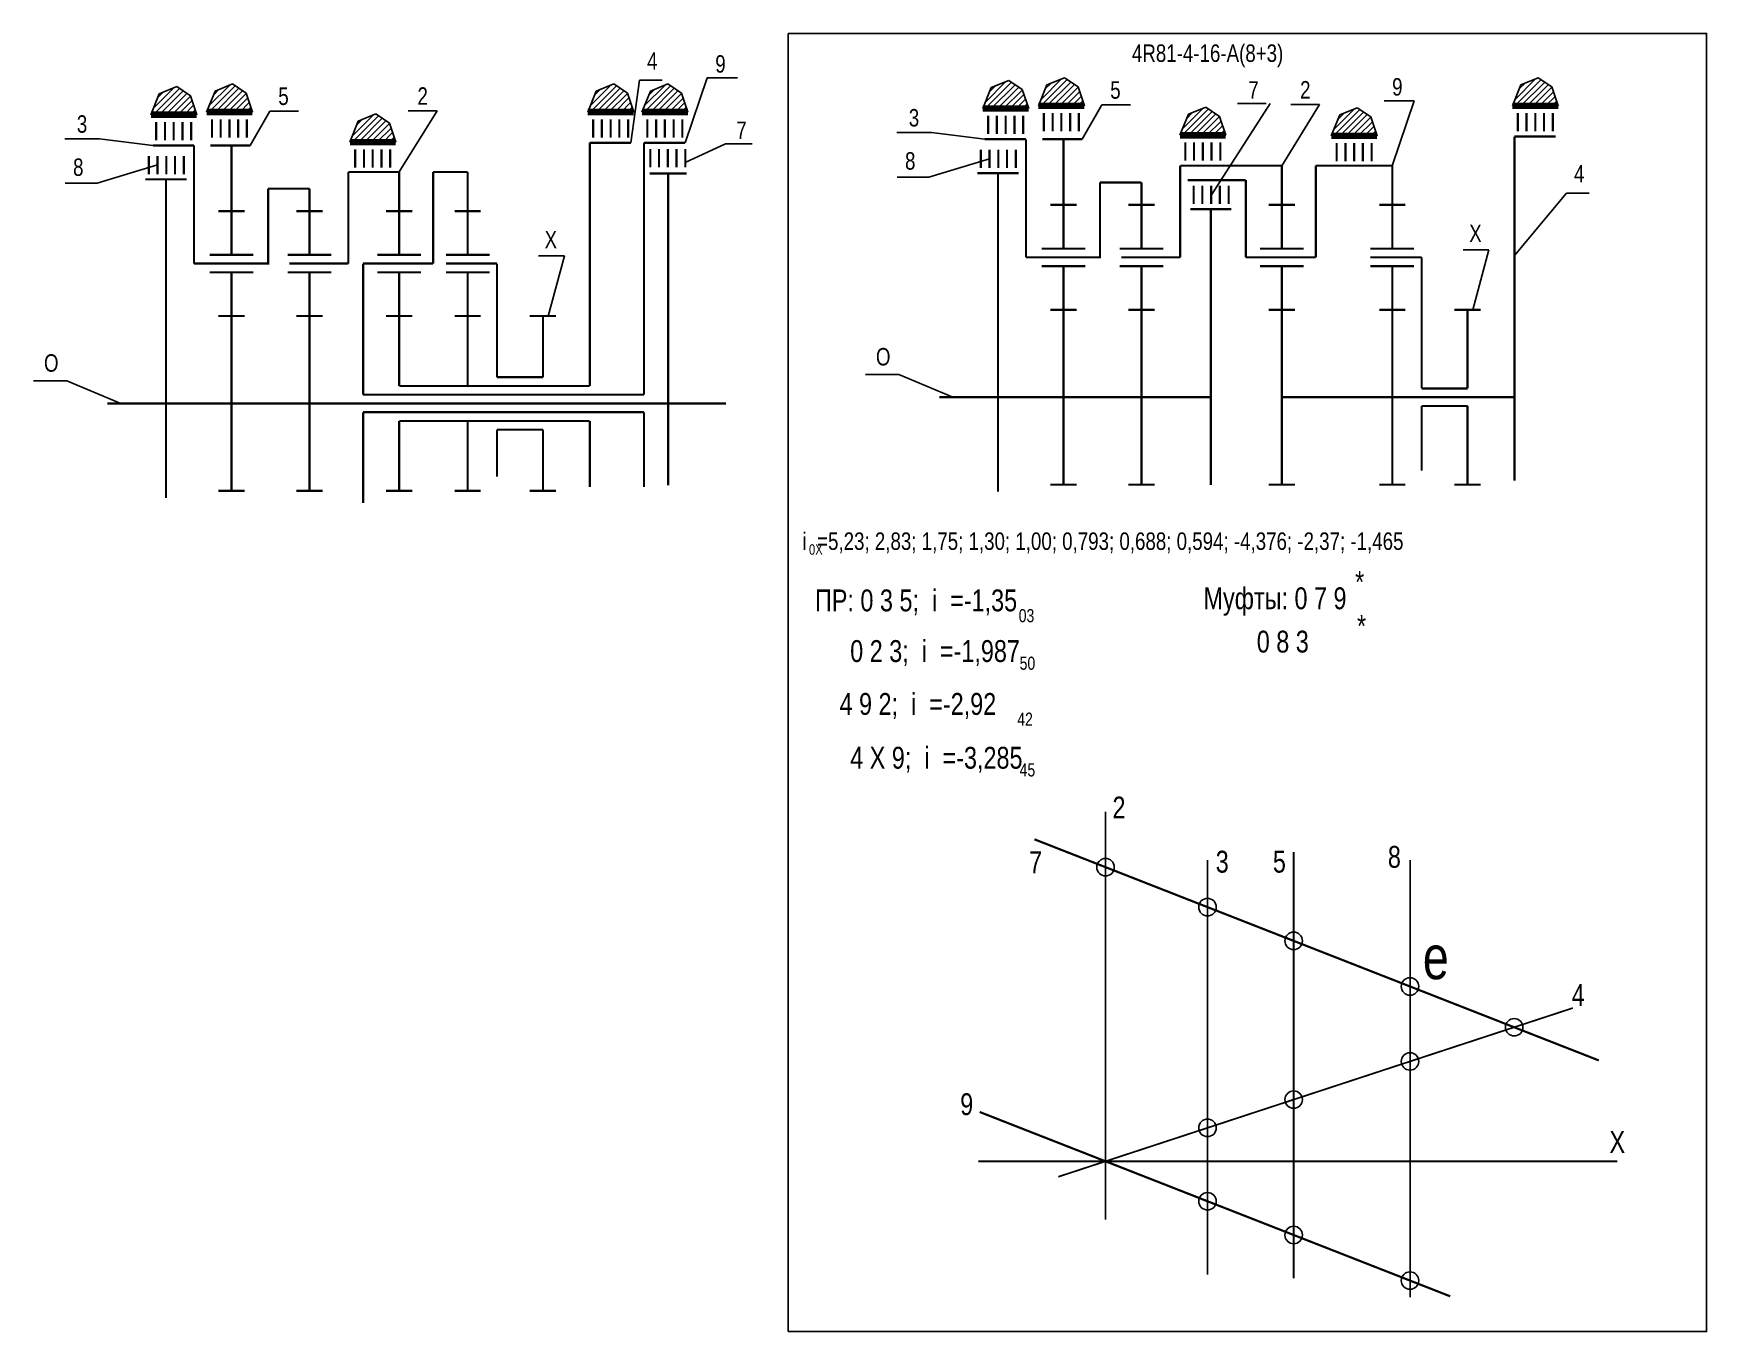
# Model space of a CAD drawing. Extents: x -525 to -142, y 153 to 450.
import ezdxf

# ---------------------------------------------------------------- set-up
doc = ezdxf.new("R2010")
doc.units = 0
doc.header["$LTSCALE"] = 15
doc.layers.get('0').update_dxf_attribs({"linetype": 'CONTINUOUS'})
doc.layers.add('DIM', color=92, linetype='CONTINUOUS')
doc.layers.add('MAIN', color=5, linetype='CONTINUOUS')
doc.styles.add('AMK', font='amk.shx', dxfattribs={"width": 0.8})

msp = doc.modelspace()

# ---------------------------------------------------------------- hatches: boundary and pattern name
at = {"layer": 'DIM'}
h = msp.add_hatch(dxfattribs=at)
h.set_pattern_fill('_USER', color=0, angle=45, style=0, pattern_type=0)
h.set_pattern_definition([(45, (-245.8944, 5.5599), (-0.7071068, 0.7071068), [])])
h.paths.add_polyline_path([(-496.19, 436.08), (-498.13, 431.26), (-487.64, 431.26), (-489.09, 435.58), (-492.2, 437.7)])
h = msp.add_hatch(dxfattribs=at)
h.set_pattern_fill('_USER', color=0, angle=45, style=0, pattern_type=0)
h.set_pattern_definition([(45, (-233.157, 6.1729), (-0.7071068, 0.7071068), [])])
h.paths.add_polyline_path([(-483.45, 436.69), (-485.4, 431.87), (-474.9, 431.87), (-476.35, 436.19), (-479.46, 438.31)])
h = msp.add_hatch(dxfattribs=at)
h.set_pattern_fill('_USER', color=0, angle=45, style=0, pattern_type=0)
h.set_pattern_definition([(45, (-145.9881, 6.1729), (-0.7071068, 0.7071068), [])])
h.paths.add_polyline_path([(-396.28, 436.69), (-398.23, 431.87), (-387.73, 431.87), (-389.18, 436.19), (-392.3, 438.31)])
h = msp.add_hatch(dxfattribs=at)
h.set_pattern_fill('_USER', color=0, angle=45, style=0, pattern_type=0)
h.set_pattern_definition([(45, (-133.5933, 6.1729), (-0.7071068, 0.7071068), [])])
h.paths.add_polyline_path([(-383.89, 436.69), (-385.83, 431.87), (-375.34, 431.87), (-376.79, 436.19), (-379.9, 438.31)])
h = msp.add_hatch(dxfattribs=at)
h.set_pattern_fill('_USER', color=0, angle=45, style=0, pattern_type=0)
h.set_pattern_definition([(45, (-55.6756, 6.989), (-0.7071068, 0.7071068), [])])
h.paths.add_polyline_path([(-305.97, 437.51), (-307.92, 432.69), (-297.42, 432.69), (-298.87, 437.01), (-301.98, 439.13)])
h = msp.add_hatch(dxfattribs=at)
h.set_pattern_fill('_USER', color=0, angle=45, style=0, pattern_type=0)
h.set_pattern_definition([(45, (-42.9382, 7.6021), (-0.7071068, 0.7071068), [])])
h.paths.add_polyline_path([(-293.23, 438.12), (-295.18, 433.3), (-284.68, 433.3), (-286.13, 437.62), (-289.25, 439.74)])
h = msp.add_hatch(dxfattribs=at)
h.set_pattern_fill('_USER', color=0, angle=45, style=0, pattern_type=0)
h.set_pattern_definition([(45, (65.4151, 7.6021), (-0.7071068, 0.7071068), [])])
h.paths.add_polyline_path([(-184.88, 438.12), (-186.82, 433.3), (-176.33, 433.3), (-177.78, 437.62), (-180.89, 439.74)])
h = msp.add_hatch(dxfattribs=at)
h.set_pattern_fill('_USER', color=0, angle=45, style=0, pattern_type=0)
h.set_pattern_definition([(45, (-10.6031, 0.8762), (-0.7071068, 0.7071068), [])])
h.paths.add_polyline_path([(-260.9, 431.39), (-262.84, 426.57), (-252.35, 426.57), (-253.8, 430.9), (-256.91, 433.01)])
h = msp.add_hatch(dxfattribs=at)
h.set_pattern_fill('_USER', color=0, angle=45, style=0, pattern_type=0)
h.set_pattern_definition([(45, (24.0028, 0.728), (-0.7071068, 0.7071068), [])])
h.paths.add_polyline_path([(-226.29, 431.25), (-228.24, 426.43), (-217.74, 426.43), (-219.19, 430.75), (-222.31, 432.86)])
h = msp.add_hatch(dxfattribs=at)
h.set_pattern_fill('_USER', color=0, angle=45, style=0, pattern_type=0)
h.set_pattern_definition([(45, (-200.391, -0.7012), (-0.7071068, 0.7071068), [])])
h.paths.add_polyline_path([(-450.69, 429.82), (-452.63, 425), (-442.13, 425), (-443.58, 429.32), (-446.7, 431.44)])

# ---------------------------------------------------------------- linework, layer by layer
at = {"const_width": 0.4}
for points in [[(-279.84, 271.84), (-279.84, 178.43)], [(-256.53, 260.74), (-256.53, 165.87)], [(-210.22, 260.74), (-210.22, 160.71)], [(-290.64, 188.28), (-172.97, 226.9)]]:
    msp.add_lwpolyline(points, dxfattribs=at)
at = {"layer": 'DIM', "color": 0}
for p, q in [((-496.19, 436.08), (-492.2, 437.7)), ((-492.2, 437.7), (-489.09, 435.58)), ((-485.4, 431.87), (-483.45, 436.69)), ((-483.45, 436.69), (-479.46, 438.31)), ((-479.46, 438.31), (-476.35, 436.19)), ((-476.35, 436.19), (-474.9, 431.87)), ((-398.23, 431.87), (-396.28, 436.69)), ((-396.28, 436.69), (-392.3, 438.31)), ((-392.3, 438.31), (-389.18, 436.19)), ((-389.18, 436.19), (-387.73, 431.87)), ((-386.41, 439.15), (-388.35, 424.85)), ((-386.41, 439.15), (-381.22, 439.15)), ((-385.83, 431.87), (-383.89, 436.69)), ((-383.89, 436.69), (-379.9, 438.31)), ((-379.9, 438.31), (-376.79, 436.19)), ((-376.79, 436.19), (-375.34, 431.87)), ((-370.92, 439.68), (-375.96, 424.85)), ((-370.92, 439.68), (-364.01, 439.68)), ((-307.92, 432.69), (-305.97, 437.51)), ((-305.97, 437.51), (-301.98, 439.13)), ((-301.98, 439.13), (-298.87, 437.01)), ((-298.87, 437.01), (-297.42, 432.69)), ((-295.18, 433.3), (-293.23, 438.12)), ((-293.23, 438.12), (-289.25, 439.74)), ((-289.25, 439.74), (-286.13, 437.62)), ((-286.13, 437.62), (-284.68, 433.3)), ((-186.82, 433.3), (-184.88, 438.12)), ((-184.88, 438.12), (-180.89, 439.74)), ((-180.89, 439.74), (-177.78, 437.62)), ((-177.78, 437.62), (-176.33, 433.3)), ((-498.13, 431.26), (-496.19, 436.08)), ((-489.09, 435.58), (-487.64, 431.26)), ((-280.72, 433.51), (-285.17, 425.67)), ((-280.72, 433.51), (-274.15, 433.51)), ((-260.9, 431.39), (-256.91, 433.01)), ((-256.91, 433.01), (-253.8, 430.9)), ((-242.17, 433.8), (-255.6, 412.94)), ((-249.7, 433.8), (-243.13, 433.8)), ((-230.89, 433.59), (-239.53, 419.6)), ((-237.46, 433.59), (-230.89, 433.59)), ((-226.29, 431.25), (-222.31, 432.86)), ((-222.31, 432.86), (-219.19, 430.75)), ((-216.16, 434.43), (-209.25, 434.43)), ((-209.25, 434.43), (-214.28, 419.6)), ((-185.57, 433.11), (-178.66, 433.11)), ((-470.94, 432.08), (-475.39, 424.24)), ((-470.94, 432.08), (-464.37, 432.08)), ((-452.63, 425), (-450.69, 429.82)), ((-450.69, 429.82), (-446.7, 431.44)), ((-446.7, 431.44), (-443.58, 429.32)), ((-443.58, 429.32), (-442.13, 425)), ((-432.7, 432.16), (-441.34, 418.17)), ((-439.27, 432.16), (-432.7, 432.16)), ((-396.98, 431.68), (-390.06, 431.68)), ((-384.58, 431.68), (-377.67, 431.68)), ((-262.84, 426.57), (-260.9, 431.39)), ((-253.8, 430.9), (-252.35, 426.57)), ((-228.24, 426.43), (-226.29, 431.25)), ((-219.19, 430.75), (-217.74, 426.43)), ((-517.8, 425.79), (-509.85, 425.79)), ((-509.85, 425.79), (-497.67, 424.24)), ((-451.38, 424.81), (-444.47, 424.81)), ((-327.58, 427.21), (-319.63, 427.21)), ((-319.63, 427.21), (-307.45, 425.67)), ((-261.59, 426.39), (-254.68, 426.39)), ((-226.98, 426.24), (-220.07, 426.24)), ((-366.77, 424.58), (-375.93, 420.33)), ((-366.77, 424.58), (-360.62, 424.58)), ((-320.21, 417.01), (-306.37, 421.19)), ((-510.43, 415.58), (-496.59, 419.77)), ((-320.21, 417.01), (-327.47, 417.01)), ((-510.43, 415.58), (-517.69, 415.58)), ((-174.47, 413.36), (-186.36, 399.07)), ((-174.47, 413.36), (-169.28, 413.36)), ((-409.49, 398.96), (-403.58, 398.96)), ((-403.58, 398.96), (-407.29, 385.21)), ((-198.08, 400.39), (-192.17, 400.39)), ((-192.17, 400.39), (-195.89, 386.64)), ((-327.14, 371.82), (-334.75, 371.82)), ((-314.74, 366.64), (-327.14, 371.82)), ((-517.36, 370.4), (-524.97, 370.4)), ((-504.96, 365.21), (-517.36, 370.4))]:
    msp.add_line(p, q, dxfattribs=at)
for points, const_width in [([(-397.76, 374.15), (-397.76, 424.85)], 0.5), ([(-385.37, 374.15), (-385.37, 424.85)], 0.5), ([(-298.04, 425.67), (-298.04, 398.64)], 0.5), ([(-285.17, 425.67), (-294.27, 425.67)], 0.5), ([(-289.46, 417.34), (-289.46, 425.67)], 0.5), ([(-186.36, 375.58), (-186.36, 426.28)], 0.5), ([(-488.26, 424.24), (-488.26, 397.21)], 0.5), ([(-475.39, 424.24), (-484.49, 424.24)], 0.5), ([(-479.68, 415.91), (-479.68, 424.24)], 0.5), ([(-452.98, 418.17), (-452.98, 397.21)], 0.5), ([(-452.98, 418.17), (-441.34, 418.17)], 0.5), ([(-433.59, 397.21), (-433.59, 418.17)], 0.5), ([(-433.59, 418.17), (-425.68, 418.17)], 0.5), ([(-384.04, 417.81), (-375.62, 417.81)], 0.5), ([(-379.83, 417.81), (-379.83, 346.46)], 0.5), ([(-304.43, 345.03), (-304.43, 417.91)], 0.5), ([(-262.77, 419.6), (-262.77, 398.64)], 0.5), ([(-262.77, 419.6), (-257.77, 419.6)], 0.5), ([(-257.77, 419.6), (-239.53, 419.6)], 0.5), ([(-231.78, 398.64), (-231.78, 419.6)], 0.5), ([(-231.78, 419.6), (-214.28, 419.6)], 0.5), ([(-494.65, 343.6), (-494.65, 416.48)], 0.5), ([(-474.68, 397.21), (-471.32, 397.21), (-471.32, 414.34)], 0.5), ([(-461.85, 414.34), (-471.32, 414.34)], 0.5), ([(-284.46, 398.64), (-281.1, 398.64), (-281.1, 415.77)], 0.5), ([(-271.63, 415.77), (-281.1, 415.77)], 0.5), ([(-247.78, 416.3), (-261.07, 416.3)], 0.5), ([(-247.78, 398.64), (-247.78, 416.3)], 0.5), ([(-255.76, 409.66), (-255.76, 346.52)], 0.5), ([(-234.53, 398.64), (-234.28, 398.64)], 0.5), ([(-207.58, 368.64), (-207.58, 398.64)], 0.5), ([(-449.59, 397.21), (-449.59, 367.21)], 0.5), ([(-436.34, 397.21), (-436.09, 397.21)], 0.5), ([(-418.98, 371.21), (-418.98, 397.21)], 0.5), ([(-186.36, 366.64), (-186.36, 375.58)], 0.5), ([(-418.98, 371.21), (-408.48, 371.21)], 0.5), ([(-397.76, 369.21), (-397.76, 374.15)], 0.5), ([(-385.37, 367.21), (-385.37, 374.15)], 0.5), ([(-449.59, 367.21), (-385.37, 367.21)], 0.5), ([(-441.34, 369.21), (-397.76, 369.21)], 0.5), ([(-207.58, 368.64), (-197.07, 368.64)], 0.5), ([(-508.07, 365.21), (-461.85, 365.21)], 0.5), ([(-473.44, 365.21), (-449.59, 365.21)], 0.5), ([(-459.18, 365.21), (-366.61, 365.21)], 0.5), ([(-450.93, 365.21), (-408.48, 365.21)], 0.5), ([(-449.59, 363.21), (-385.37, 363.21)], 0.5), ([(-449.59, 363.21), (-449.59, 342.45)], 0.5), ([(-385.37, 346.08), (-385.37, 363.21)], 0.5), ([(-317.85, 366.64), (-271.63, 366.64)], 0.5), ([(-271.63, 366.64), (-255.76, 366.64)], 0.5), ([(-239.53, 366.64), (-186.36, 366.64)], 0.5), ([(-239.53, 366.64), (-197.07, 366.64)], 0.5), ([(-207.58, 349.86), (-207.58, 364.64)], 0.5), ([(-207.58, 364.64), (-197.07, 364.64)], 0.5), ([(-186.36, 347.51), (-186.36, 366.64)], 0.5), ([(-441.34, 361.21), (-397.76, 361.21)], 0.5), ([(-397.76, 346.08), (-397.76, 361.21)], 0.5), ([(-418.98, 348.43), (-418.98, 359.21)], 0.5), ([(-418.98, 359.21), (-408.48, 359.21)], 0.5), ([(-167.06, 214.9), (-296.11, 265.49)], 0.5), ([(-236.83, 262.55), (-236.83, 165.08)], 0.5), ([(-201.04, 160.93), (-308.62, 203.1)], 0.5), ([(-308.9, 191.82), (-162.8, 191.82)], 0.4)]:
    msp.add_lwpolyline(points, dxfattribs=dict(at, const_width=const_width))
for centre in [(-279.84, 259.11), (-256.53, 249.97), (-236.83, 242.25), (-210.22, 231.82), (-186.41, 222.49), (-210.22, 214.67), (-236.83, 205.94), (-256.53, 199.47), (-256.53, 182.68), (-236.83, 174.96), (-210.22, 164.53)]:
    msp.add_circle(centre, 2, dxfattribs=at)
at = {"layer": 'MAIN'}
for points in [[(-352.43, 152.87), (-352.43, 449.87)], [(-352.43, 449.87), (-142.43, 449.87), (-142.43, 152.87), (-352.43, 152.87)]]:
    msp.add_lwpolyline(points, dxfattribs=at)
at = {"layer": 'MAIN', "color": 0}
for points, const_width in [([(-485.4, 431.87), (-474.9, 431.87)], 1.5), ([(-398.23, 431.87), (-387.73, 431.87)], 1.5), ([(-385.83, 431.87), (-375.34, 431.87)], 1.5), ([(-307.92, 432.69), (-297.42, 432.69)], 1.5), ([(-295.18, 433.3), (-284.68, 433.3)], 1.5), ([(-186.82, 433.3), (-176.33, 433.3)], 1.5), ([(-498.13, 431.26), (-487.64, 431.26)], 1.5), ([(-488.9, 429.61), (-488.9, 425.41)], 0.5), ([(-476.16, 430.22), (-476.16, 426.02)], 0.5), ([(-389, 430.22), (-389, 426.02)], 0.5), ([(-376.6, 430.22), (-376.6, 426.02)], 0.5), ([(-298.68, 431.04), (-298.68, 426.84)], 0.5), ([(-285.95, 431.65), (-285.95, 427.45)], 0.5), ([(-177.59, 431.65), (-177.59, 427.45)], 0.5), ([(-452.63, 425), (-442.13, 425)], 1.5), ([(-397.76, 424.85), (-388.35, 424.85)], 0.5), ([(-385.37, 424.85), (-375.96, 424.85)], 0.5), ([(-307.45, 425.67), (-298.04, 425.67)], 0.5), ([(-262.84, 426.57), (-252.35, 426.57)], 1.5), ([(-253.61, 424.92), (-253.61, 420.73)], 0.5), ([(-228.24, 426.43), (-217.74, 426.43)], 1.5), ([(-219, 424.78), (-219, 420.58)], 0.5), ([(-186.36, 426.28), (-176.95, 426.28)], 0.5), ([(-497.67, 424.24), (-488.26, 424.24)], 0.5), ([(-490.59, 421.85), (-490.59, 417.65)], 0.5), ([(-443.4, 423.35), (-443.4, 419.15)], 0.5), ([(-375.93, 423.44), (-375.93, 419.24)], 0.5), ([(-300.37, 423.28), (-300.37, 419.08)], 0.5), ([(-441.34, 409.21), (-441.34, 418.17)], 0.5), ([(-425.68, 399.21), (-425.68, 418.17)], 0.5), ([(-309.14, 417.91), (-299.73, 417.91)], 0.5), ([(-289.46, 410.64), (-289.46, 417.34)], 0.5), ([(-239.53, 410.64), (-239.53, 419.6)], 0.5), ([(-214.28, 400.64), (-214.28, 419.6)], 0.5), ([(-499.36, 416.48), (-489.95, 416.48)], 0.5), ([(-479.68, 409.21), (-479.68, 415.91)], 0.5), ([(-461.85, 409.21), (-461.85, 414.34)], 0.5), ([(-271.63, 410.64), (-271.63, 415.77)], 0.5), ([(-251.7, 415.03), (-251.7, 410.83)], 0.5), ([(-479.68, 409.21), (-482.68, 409.21)], 0.5), ([(-479.68, 399.21), (-479.68, 409.21)], 0.5), ([(-479.68, 409.21), (-476.68, 409.21)], 0.5), ([(-461.85, 409.21), (-464.85, 409.21)], 0.5), ([(-461.85, 399.21), (-461.85, 409.21)], 0.5), ([(-461.85, 409.21), (-458.85, 409.21)], 0.5), ([(-441.34, 409.21), (-444.34, 409.21)], 0.5), ([(-441.34, 399.21), (-441.34, 409.21)], 0.5), ([(-441.34, 409.21), (-438.34, 409.21)], 0.5), ([(-425.68, 409.21), (-428.68, 409.21)], 0.5), ([(-425.68, 409.21), (-422.68, 409.21)], 0.5), ([(-289.46, 410.64), (-292.46, 410.64)], 0.5), ([(-289.46, 400.64), (-289.46, 410.64)], 0.5), ([(-289.46, 410.64), (-286.46, 410.64)], 0.5), ([(-271.63, 410.64), (-274.63, 410.64)], 0.5), ([(-271.63, 400.64), (-271.63, 410.64)], 0.5), ([(-271.63, 410.64), (-268.63, 410.64)], 0.5), ([(-260.46, 409.66), (-251.05, 409.66)], 0.5), ([(-239.53, 410.64), (-242.53, 410.64)], 0.5), ([(-239.53, 400.64), (-239.53, 410.64)], 0.5), ([(-239.53, 410.64), (-236.53, 410.64)], 0.5), ([(-214.28, 410.64), (-217.28, 410.64)], 0.5), ([(-214.28, 410.64), (-211.28, 410.64)], 0.5), ([(-284.46, 398.64), (-298.04, 398.64)], 0.5), ([(-262.77, 398.64), (-276.23, 398.64)], 0.5), ([(-231.78, 398.64), (-247.78, 398.64)], 0.5), ([(-207.58, 398.64), (-219.28, 398.64)], 0.5), ([(-474.68, 397.21), (-488.26, 397.21)], 0.5), ([(-479.68, 395.21), (-484.68, 395.21)], 0.5), ([(-479.68, 385.21), (-479.68, 395.21), (-474.68, 395.21)], 0.5), ([(-461.85, 395.21), (-466.85, 395.21)], 0.5), ([(-452.98, 397.21), (-466.45, 397.21)], 0.5), ([(-461.85, 385.21), (-461.85, 395.21), (-456.85, 395.21)], 0.5), ([(-433.59, 397.21), (-449.59, 397.21)], 0.5), ([(-441.34, 395.21), (-446.34, 395.21)], 0.5), ([(-441.34, 385.21), (-441.34, 395.21), (-436.34, 395.21)], 0.5), ([(-418.98, 397.21), (-430.68, 397.21)], 0.5), ([(-425.68, 395.21), (-430.68, 395.21)], 0.5), ([(-425.68, 385.21), (-425.68, 395.21), (-420.68, 395.21)], 0.5), ([(-289.46, 396.64), (-294.46, 396.64)], 0.5), ([(-289.46, 386.64), (-289.46, 396.64), (-284.46, 396.64)], 0.5), ([(-271.63, 396.64), (-276.63, 396.64)], 0.5), ([(-271.63, 386.64), (-271.63, 396.64), (-266.63, 396.64)], 0.5), ([(-239.53, 396.64), (-244.53, 396.64)], 0.5), ([(-239.53, 386.64), (-239.53, 396.64), (-234.53, 396.64)], 0.5), ([(-214.28, 396.64), (-219.28, 396.64)], 0.5), ([(-214.28, 386.64), (-214.28, 396.64), (-209.28, 396.64)], 0.5), ([(-289.46, 386.64), (-292.46, 386.64)], 0.5), ([(-289.46, 366.64), (-289.46, 386.64)], 0.5), ([(-289.46, 386.64), (-286.46, 386.64)], 0.5), ([(-271.63, 386.64), (-274.63, 386.64)], 0.5), ([(-271.63, 366.64), (-271.63, 386.64)], 0.5), ([(-271.63, 386.64), (-268.63, 386.64)], 0.5), ([(-239.53, 386.64), (-242.53, 386.64)], 0.5), ([(-239.53, 366.64), (-239.53, 386.64)], 0.5), ([(-239.53, 386.64), (-236.53, 386.64)], 0.5), ([(-214.28, 386.64), (-217.28, 386.64)], 0.5), ([(-214.28, 366.64), (-214.28, 386.64)], 0.5), ([(-214.28, 386.64), (-211.28, 386.64)], 0.5), ([(-197.07, 386.64), (-200.07, 386.64)], 0.5), ([(-197.07, 368.64), (-197.07, 386.64)], 0.5), ([(-197.07, 386.64), (-194.07, 386.64)], 0.5), ([(-479.68, 385.21), (-482.68, 385.21)], 0.5), ([(-479.68, 365.21), (-479.68, 385.21)], 0.5), ([(-479.68, 385.21), (-476.68, 385.21)], 0.5), ([(-461.85, 385.21), (-464.85, 385.21)], 0.5), ([(-461.85, 365.21), (-461.85, 385.21)], 0.5), ([(-461.85, 385.21), (-458.85, 385.21)], 0.5), ([(-441.34, 385.21), (-444.34, 385.21)], 0.5), ([(-441.34, 369.21), (-441.34, 385.21)], 0.5), ([(-441.34, 385.21), (-438.34, 385.21)], 0.5), ([(-425.68, 385.21), (-428.68, 385.21)], 0.5), ([(-425.68, 369.21), (-425.68, 385.21)], 0.5), ([(-425.68, 385.21), (-422.68, 385.21)], 0.5), ([(-408.48, 385.21), (-411.48, 385.21)], 0.5), ([(-408.48, 371.21), (-408.48, 385.21)], 0.5), ([(-408.48, 385.21), (-405.48, 385.21)], 0.5), ([(-479.68, 365.21), (-479.68, 345.21)], 0.5), ([(-461.85, 365.21), (-461.85, 345.21)], 0.5), ([(-289.46, 366.64), (-289.46, 346.64)], 0.5), ([(-271.63, 366.64), (-271.63, 346.64)], 0.5), ([(-239.53, 366.64), (-239.53, 346.64)], 0.5), ([(-214.28, 366.64), (-214.28, 346.64)], 0.5), ([(-197.07, 364.64), (-197.07, 346.64)], 0.5), ([(-441.34, 361.21), (-441.34, 345.21)], 0.5), ([(-425.68, 361.21), (-425.68, 345.21)], 0.5), ([(-408.48, 359.21), (-408.48, 345.21)], 0.5), ([(-479.68, 345.21), (-482.68, 345.21)], 0.5), ([(-479.68, 345.21), (-476.68, 345.21)], 0.5), ([(-461.85, 345.21), (-464.85, 345.21)], 0.5), ([(-461.85, 345.21), (-458.85, 345.21)], 0.5), ([(-441.34, 345.21), (-444.34, 345.21)], 0.5), ([(-441.34, 345.21), (-438.34, 345.21)], 0.5), ([(-425.68, 345.21), (-428.68, 345.21)], 0.5), ([(-425.68, 345.21), (-422.68, 345.21)], 0.5), ([(-408.48, 345.21), (-411.48, 345.21)], 0.5), ([(-408.48, 345.21), (-405.48, 345.21)], 0.5), ([(-289.46, 346.64), (-292.46, 346.64)], 0.5), ([(-289.46, 346.64), (-286.46, 346.64)], 0.5), ([(-271.63, 346.64), (-274.63, 346.64)], 0.5), ([(-271.63, 346.64), (-268.63, 346.64)], 0.5), ([(-239.53, 346.64), (-242.53, 346.64)], 0.5), ([(-239.53, 346.64), (-236.53, 346.64)], 0.5), ([(-214.28, 346.64), (-217.28, 346.64)], 0.5), ([(-214.28, 346.64), (-211.28, 346.64)], 0.5), ([(-197.07, 346.64), (-200.07, 346.64)], 0.5), ([(-197.07, 346.64), (-194.07, 346.64)], 0.5)]:
    msp.add_lwpolyline(points, dxfattribs=dict(at, const_width=const_width))
for points in [[(-496.9, 429.61, 0.5, 0.5, 0), (-496.9, 425.41, 0.5, 0.5, 0)], [(-494.9, 429.61, 0.5, 0.5, 0), (-494.9, 425.41, 0.5, 0.5, 0)], [(-492.9, 429.61, 0.5, 0.5, 0), (-492.9, 425.41, 0.5, 0.5, 0)], [(-490.9, 429.61, 0.5, 0.5, 0), (-490.9, 425.41, 0.5, 0.5, 0)], [(-484.16, 430.22, 0.5, 0.5, 0), (-484.16, 426.02, 0.5, 0.5, 0)], [(-482.16, 430.22, 0.5, 0.5, 0), (-482.16, 426.02, 0.5, 0.5, 0)], [(-480.16, 430.22, 0.5, 0.5, 0), (-480.16, 426.02, 0.5, 0.5, 0)], [(-478.16, 430.22, 0.5, 0.5, 0), (-478.16, 426.02, 0.5, 0.5, 0)], [(-397, 430.22, 0.5, 0.5, 0), (-397, 426.02, 0.5, 0.5, 0)], [(-395, 430.22, 0.5, 0.5, 0), (-395, 426.02, 0.5, 0.5, 0)], [(-393, 430.22, 0.5, 0.5, 0), (-393, 426.02, 0.5, 0.5, 0)], [(-391, 430.22, 0.5, 0.5, 0), (-391, 426.02, 0.5, 0.5, 0)], [(-384.6, 430.22, 0.5, 0.5, 0), (-384.6, 426.02, 0.5, 0.5, 0)], [(-382.6, 430.22, 0.5, 0.5, 0), (-382.6, 426.02, 0.5, 0.5, 0)], [(-380.6, 430.22, 0.5, 0.5, 0), (-380.6, 426.02, 0.5, 0.5, 0)], [(-378.6, 430.22, 0.5, 0.5, 0), (-378.6, 426.02, 0.5, 0.5, 0)], [(-306.68, 431.04, 0.5, 0.5, 0), (-306.68, 426.84, 0.5, 0.5, 0)], [(-304.68, 431.04, 0.5, 0.5, 0), (-304.68, 426.84, 0.5, 0.5, 0)], [(-302.68, 431.04, 0.5, 0.5, 0), (-302.68, 426.84, 0.5, 0.5, 0)], [(-300.68, 431.04, 0.5, 0.5, 0), (-300.68, 426.84, 0.5, 0.5, 0)], [(-293.95, 431.65, 0.5, 0.5, 0), (-293.95, 427.45, 0.5, 0.5, 0)], [(-291.95, 431.65, 0.5, 0.5, 0), (-291.95, 427.45, 0.5, 0.5, 0)], [(-289.95, 431.65, 0.5, 0.5, 0), (-289.95, 427.45, 0.5, 0.5, 0)], [(-287.95, 431.65, 0.5, 0.5, 0), (-287.95, 427.45, 0.5, 0.5, 0)], [(-185.59, 431.65, 0.5, 0.5, 0), (-185.59, 427.45, 0.5, 0.5, 0)], [(-183.59, 431.65, 0.5, 0.5, 0), (-183.59, 427.45, 0.5, 0.5, 0)], [(-181.59, 431.65, 0.5, 0.5, 0), (-181.59, 427.45, 0.5, 0.5, 0)], [(-179.59, 431.65, 0.5, 0.5, 0), (-179.59, 427.45, 0.5, 0.5, 0)], [(-261.61, 424.92, 0.5, 0.5, 0), (-261.61, 420.73, 0.5, 0.5, 0)], [(-259.61, 424.92, 0.5, 0.5, 0), (-259.61, 420.73, 0.5, 0.5, 0)], [(-257.61, 424.92, 0.5, 0.5, 0), (-257.61, 420.73, 0.5, 0.5, 0)], [(-255.61, 424.92, 0.5, 0.5, 0), (-255.61, 420.73, 0.5, 0.5, 0)], [(-227, 424.78, 0.5, 0.5, 0), (-227, 420.58, 0.5, 0.5, 0)], [(-225, 424.78, 0.5, 0.5, 0), (-225, 420.58, 0.5, 0.5, 0)], [(-223, 424.78, 0.5, 0.5, 0), (-223, 420.58, 0.5, 0.5, 0)], [(-221, 424.78, 0.5, 0.5, 0), (-221, 420.58, 0.5, 0.5, 0)], [(-498.59, 421.85, 0.5, 0.5, 0), (-498.59, 417.65, 0.5, 0.5, 0)], [(-496.59, 421.85, 0.5, 0.5, 0), (-496.59, 417.65, 0.5, 0.5, 0)], [(-494.59, 421.85, 0.5, 0.5, 0), (-494.59, 417.65, 0.5, 0.5, 0)], [(-492.59, 421.85, 0.5, 0.5, 0), (-492.59, 417.65, 0.5, 0.5, 0)], [(-451.4, 423.35, 0.5, 0.5, 0), (-451.4, 419.15, 0.5, 0.5, 0)], [(-449.4, 423.35, 0.5, 0.5, 0), (-449.4, 419.15, 0.5, 0.5, 0)], [(-447.4, 423.35, 0.5, 0.5, 0), (-447.4, 419.15, 0.5, 0.5, 0)], [(-445.4, 423.35, 0.5, 0.5, 0), (-445.4, 419.15, 0.5, 0.5, 0)], [(-383.93, 423.44, 0.5, 0.5, 0), (-383.93, 419.24, 0.5, 0.5, 0)], [(-381.93, 423.44, 0.5, 0.5, 0), (-381.93, 419.24, 0.5, 0.5, 0)], [(-379.93, 423.44, 0.5, 0.5, 0), (-379.93, 419.24, 0.5, 0.5, 0)], [(-377.93, 423.44, 0.5, 0.5, 0), (-377.93, 419.24, 0.5, 0.5, 0)], [(-308.37, 423.28, 0.5, 0.5, 0), (-308.37, 419.08, 0.5, 0.5, 0)], [(-306.37, 423.28, 0.5, 0.5, 0), (-306.37, 419.08, 0.5, 0.5, 0)], [(-304.37, 423.28, 0.5, 0.5, 0), (-304.37, 419.08, 0.5, 0.5, 0)], [(-302.37, 423.28, 0.5, 0.5, 0), (-302.37, 419.08, 0.5, 0.5, 0)], [(-259.7, 415.03, 0.5, 0.5, 0), (-259.7, 410.83, 0.5, 0.5, 0)], [(-257.7, 415.03, 0.5, 0.5, 0), (-257.7, 410.83, 0.5, 0.5, 0)], [(-255.7, 415.03, 0.5, 0.5, 0), (-255.7, 410.83, 0.5, 0.5, 0)], [(-253.7, 415.03, 0.5, 0.5, 0), (-253.7, 410.83, 0.5, 0.5, 0)], [(-474.68, 399.21, 0.5, 0.5, 0), (-484.68, 399.21, 0.5, 0.5, 0)], [(-456.85, 399.21, 0.5, 0.5, 0), (-466.85, 399.21, 0.5, 0.5, 0)], [(-436.34, 399.21, 0.5, 0.5, 0), (-446.34, 399.21, 0.5, 0.5, 0)], [(-420.68, 399.21, 0.5, 0.5, 0), (-430.68, 399.21, 0.5, 0.5, 0)], [(-284.46, 400.64, 0.5, 0.5, 0), (-294.46, 400.64, 0.5, 0.5, 0)], [(-266.63, 400.64, 0.5, 0.5, 0), (-276.63, 400.64, 0.5, 0.5, 0)], [(-234.53, 400.64, 0.5, 0.5, 0), (-244.53, 400.64, 0.5, 0.5, 0)], [(-209.28, 400.64, 0.5, 0.5, 0), (-219.28, 400.64, 0.5, 0.5, 0)]]:
    msp.add_lwpolyline(points, format="xyseb", dxfattribs=at)

# ---------------------------------------------------------------- texts
at = {"layer": 'DIM', "color": 0, "style": 'AMK', "width": 0.8}
for s, height, p in [('4', 4, (-384.68, 441.56)), ('9', 4, (-369.08, 440.9)), ('4R81-4-16-A(8+3)', 4, (-273.81, 443.35)), ('5', 4, (-468.99, 433.5)), ('2', 4, (-437.17, 433.54)), ('5', 4, (-278.77, 434.93)), ('7', 4, (-247.21, 434.93)), ('2', 4, (-235.36, 434.97)), ('9', 4, (-214.32, 435.65)), ('3', 4, (-324.83, 428.57)), ('3', 4, (-515.05, 427.14)), ('7', 4, (-364.28, 425.71)), ('8', 4, (-515.91, 417.27)), ('8', 4, (-325.69, 418.7)), ('4', 4, (-172.74, 415.78)), ('X', 4, (-196.7, 402.12)), ('X', 4, (-408.1, 400.69)), ('O', 4, (-522.56, 372.47)), ('O', 4, (-332.34, 373.9)), ('i  =5,23; 2,83; 1,75; 1,30; 1,00; 0,793; 0,688; 0,594; -4,376; -2,37; -1,465', 4, (-349.12, 331.7)), ('0X', 2.4, (-347.65, 330.6)), ('*', 5, (-222.78, 321.86)), (' ПР: 0 3 5;  i  =-1,35', 5, (-347.76, 317.65)), ('Муфты: 0 7 9', 5, (-257.44, 318.13)), ('03', 3, (-299.7, 315.16)), ('*', 5, (-222.35, 311.79)), ('    0 2 3;  i  =-1,987', 5, (-344.17, 306.06)), ('       0 8 3', 5, (-255.67, 308.22)), ('50', 3, (-299.49, 304.28)), ('     4 9 2;  i  =-2,92', 5, (-348.1, 293.96)), ('42', 3, (-300.03, 291.48)), ('    4 X 9;  i  =-3,285', 5, (-344.17, 281.65)), ('45', 3, (-299.49, 279.87)), ('2', 5, (-278.26, 270.26)), ('8', 5, (-215.29, 258.98)), ('7', 5, (-297.33, 257.72)), ('3', 5, (-254.65, 257.87)), ('5', 5, (-241.58, 257.87)), ('e', 10, (-207.3, 233.49)), ('4', 5, (-173.27, 227.37)), ('9', 5, (-313.07, 202.39)), ('X', 5, (-164.62, 193.74))]:
    msp.add_text(s, height=height, dxfattribs=at).set_placement(p)

doc.saveas('drawing.dxf')
